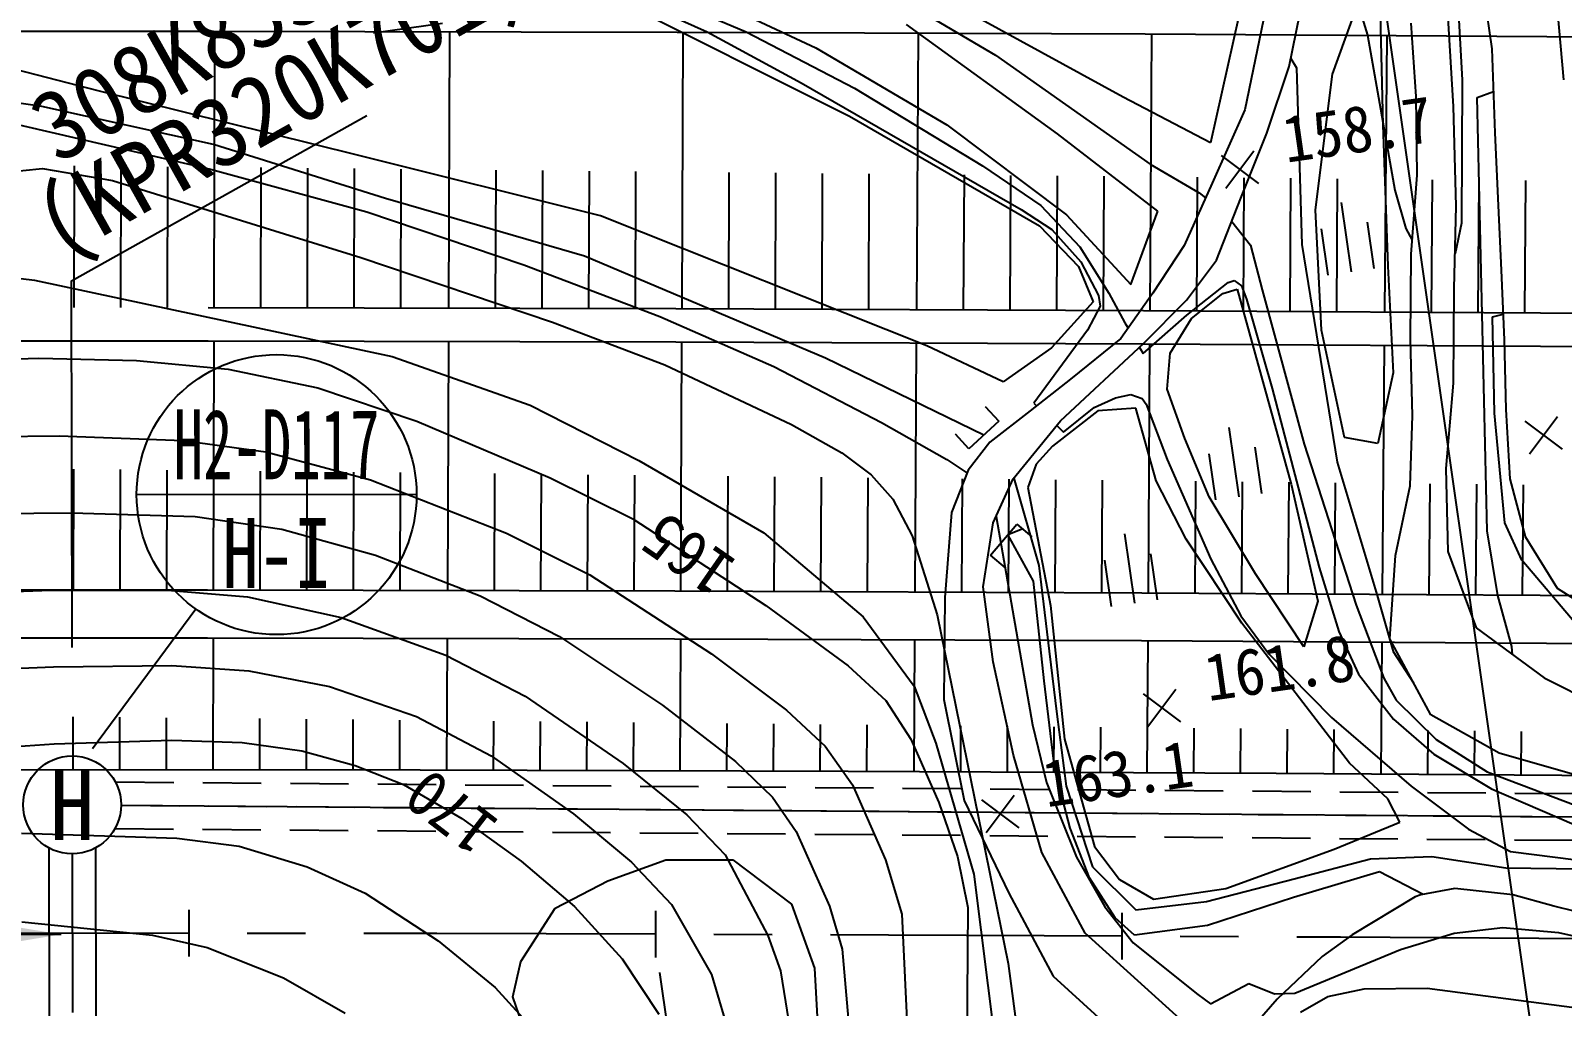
# Model space of a CAD drawing. Header units: millimetres. Extents: x 12262 to 13058, y 1103 to 1809.
# Drawn here: x 12700.9 to 12766.6, y 1484.3 to 1526.1 of the extents above; entities that cross this region are included whole.
import ezdxf
from ezdxf.enums import TextEntityAlignment as Align
from ezdxf.xclip import XClip

# ---------------------------------------------------------------- set-up
doc = ezdxf.new("R2010")
doc.units = ezdxf.units.MM
doc.header["$LTSCALE"] = 10
doc.header["$MEASUREMENT"] = 0
doc.header["$XCLIPFRAME"] = 2
doc.linetypes.add('CENTER', pattern=[2, 1.25, -0.25, 0.25, -0.25])
doc.linetypes.add('HIDDEN', pattern=[0.375, 0.25, -0.125])
doc.layers.add('TZ-BASE', color=253, linetype='Continuous')
doc.layers.add('TZ-CABL', color=4, linetype='Continuous')
doc.styles.add('HANA', font='GulimChe.ttf')
doc.styles.get("Standard").update_dxf_attribs({"font": 'GulimChe.ttf'})
doc.linetypes.add('ZIGZAG', pattern='A,0.0001,-0.2,[131,ltypeshp.shx,S=0.2,R=0,X=-0.2,Y=0],-0.4,[131,ltypeshp.shx,S=0.2,R=180,X=0.2,Y=0],-0.2', length=0.8001)
doc.dimstyles.get("Standard").update_dxf_attribs({"dimtxt": 0.18, "dimasz": 0.18, "dimexe": 0.18, "dimexo": 0.0625, "dimgap": 0.09, "dimtad": 0, "dimtih": 1, "dimtoh": 1, "dimdec": 4, "dimzin": 0, "dimdsep": 46, "dimtxsty": 'Standard', "dimcen": 0.09, "dimadec": 0, "dimazin": 0, "dimtfac": 1, "dimtdec": 4, "dimtofl": 0, "dimtmove": 0, "dimatfit": 3, "dimfxl": 0, "dimtolj": 1, "dimtzin": 0, "dimarcsym": 0})

# ---------------------------------------------------------------- blocks, each defined once
blk = doc.blocks.new('JD-GJG5SREGSF3')
at = {"layer": 'TZ-BASE'}
for p, q in [((441.761, -167.929), (388.253, 206.613)), ((414.537, 42.698, -98), (414.084, 50.641, -98)), ((409.185, 48.749, -98), (410.457, 44.614, -98)), ((378.676, 47.877, -95.1), (386.806, 44.069, -95.1)), ((399.988, 41.952, -96.5), (389.085, 47.92, -96.5)), ((415.294, 47.381, -82.3), (415.784, 44.027, -82.3)), ((377.6, 46.797, -94), (382.154, 44.746, -94)), ((407.105, 43.261, -98.09), (407.918, 47.257, -98.09)), ((377.495, 46.527, -93.59), (388.254, 41.144, -93.59)), ((379.407, 46.622, -95), (383.822, 44.756, -95)), ((390.162, 46.315, -96), (394.504, 43.755, -96)), ((410.987, 46.139, -97.54), (411.117, 40.774, -97.54)), ((404.937, 45.427, -96.5), (403.722, 40, -96.5)), ((408.959, 42.94, -97.54), (410.045, 45.944, -97.54)), ((413.893, 45.595, -98.09), (414.137, 41.549, -98.09)), ((418.882, 42.702, -96.35), (418.612, 45.582, -96.35)), ((329.8, 44.789, -255), (360.779, 44.787, -255)), ((360.779, 44.787, -255), (380.855, 44.745, -255)), ((361.02, 44.786, -255), (360.995, 32.937, -255)), ((367.836, 44.706, -92.91), (370.806, 45.13, -92.91)), ((371.107, 44.765, -255), (371.058, 32.915, -255)), ((380.855, 44.745, -255), (400.933, 44.663, -255)), ((381.107, 44.744, -255), (381.058, 32.894, -255)), ((382.154, 44.746, -94), (386.175, 42.572, -94)), ((383.822, 44.756, -95), (388.467, 42.332, -95)), ((397.163, 40.376, -95.1), (390.694, 45.069, -95.1)), ((391.196, 44.703, -255), (391.123, 32.853, -255)), ((400.933, 44.663, -255), (420.933, 44.541, -255)), ((401.196, 44.662, -255), (401.123, 32.812, -255)), ((405.997, 45.285, -91), (405.197, 41.413, -91)), ((412.541, 41.977, -98.69), (412.334, 45.12, -98.69)), ((356.037, 42.229, -93.59), (348.655, 44.124, -93.59)), ((386.806, 44.069, -95.1), (392.429, 40.771, -95.1)), ((410.457, 44.614, -98), (411.634, 37.968, -98)), ((411.283, 44.6, -255), (411.187, 32.751, -255)), ((415.784, 44.027, -82.3), (415.924, 40.43, -82.3)), ((394.504, 43.755, -96), (401.137, 39.08, -96)), ((407.174, 43.603, -97), (407.419, 43.215, -97)), ((406.137, 40.416, -98.09), (407.105, 43.261, -98.09)), ((407.419, 43.215, -97), (407.65, 35.638, -97)), ((408.233, 37.129, -97.54), (408.959, 42.94, -97.54)), ((414.505, 36.56, -98), (414.537, 42.698, -98)), ((353.629, 41.551, -255), (348.987, 42.222, -255)), ((367.16, 39.464, -93.59), (356.037, 42.229, -93.59)), ((386.175, 42.572, -94), (395.609, 37.141, -94)), ((388.467, 42.332, -95), (393.952, 39.015, -95)), ((415.157, 41.935, -97), (415.855, 42.19, -97)), ((348.064, 41.817, -93), (360.855, 38.873, -93)), ((360.983, 39.925, -255), (353.629, 41.551, -255)), ((403.722, 40, -96.5), (399.988, 41.952, -96.5)), ((405.197, 41.413, -91), (403.798, 38.264, -91)), ((412.587, 38.61, -98.69), (412.541, 41.977, -98.69)), ((414.137, 41.549, -98.09), (414.242, 37.281, -98.09)), ((415.594, 23.37, -97), (415.157, 41.935, -97)), ((388.254, 41.144, -93.59), (396.402, 36.439, -93.59)), ((392.429, 40.771, -95.1), (397.547, 36.906, -95.1)), ((411.117, 40.774, -97.54), (411.327, 34.703, -97.54)), ((401.473, 37.073, -95.1), (397.163, 40.376, -95.1)), ((405.021, 37.62, -98.09), (406.137, 40.416, -98.09)), ((415.924, 40.43, -82.3), (416.057, 37.308, -82.3)), ((368.354, 37.614, -255), (360.983, 39.925, -255)), ((377.572, 36.87, -93.59), (367.16, 39.464, -93.59)), ((404.186, 39.458, -96.33), (405.786, 38.258, -96.33)), ((404.386, 38.058, -96.33), (405.586, 39.658, -96.33)), ((351.961, 38.72, -92), (353.654, 38.889, -92)), ((353.654, 38.889, -92), (356.653, 38.377, -92)), ((355.008, 39.014, -255), (354.995, 32.937, -255)), ((357.007, 38.993, -255), (356.995, 32.937, -255)), ((359.007, 38.973, -255), (358.995, 32.937, -255)), ((360.855, 38.873, -93), (367.553, 37.036, -93)), ((363.007, 38.932, -255), (362.995, 32.932, -255)), ((365.007, 38.911, -255), (364.995, 32.928, -255)), ((367.007, 38.891, -255), (366.995, 32.924, -255)), ((369.007, 38.87, -255), (368.995, 32.92, -255)), ((373.083, 38.828, -255), (373.058, 32.911, -255)), ((375.082, 38.808, -255), (375.058, 32.907, -255)), ((377.082, 38.787, -255), (377.058, 32.903, -255)), ((379.082, 38.767, -255), (379.058, 32.899, -255)), ((393.952, 39.015, -95), (396.452, 37.313, -95)), ((401.137, 39.08, -96), (403.244, 37.848, -96)), ((356.653, 38.377, -92), (367.295, 35.08, -92)), ((383.082, 38.726, -255), (383.058, 32.886, -255)), ((385.082, 38.705, -255), (385.058, 32.878, -255)), ((387.082, 38.685, -255), (387.058, 32.87, -255)), ((389.082, 38.664, -255), (389.058, 32.861, -255)), ((393.159, 38.622, -255), (393.123, 32.845, -255)), ((395.159, 38.602, -255), (395.123, 32.837, -255)), ((397.158, 38.581, -255), (397.123, 32.829, -255)), ((399.158, 38.561, -255), (399.123, 32.82, -255)), ((403.798, 38.264, -91), (402.603, 35.598, -91)), ((403.158, 38.52, -255), (403.123, 32.8, -255)), ((405.158, 38.499, -255), (405.123, 32.787, -255)), ((407.158, 38.479, -255), (407.123, 32.775, -255)), ((409.158, 38.458, -255), (409.123, 32.763, -255)), ((412.324, 35.219, -98.69), (412.587, 38.61, -98.69)), ((413.233, 38.416, -255), (413.187, 32.738, -255)), ((415.233, 38.396, -255), (415.187, 32.726, -255)), ((417.233, 38.375, -255), (417.187, 32.714, -255)), ((376.89, 35.137, -255), (368.354, 37.614, -255)), ((403.244, 37.848, -96), (403.515, 37.633, -96)), ((403.986, 34.967, -98.09), (405.021, 37.62, -98.09)), ((409.331, 37.438, -97.68), (409.755, 34.468, -97.68)), ((411.634, 37.968, -98), (412.095, 36.33, -98)), ((367.553, 37.036, -93), (374.282, 34.762, -93)), ((391.571, 31.294, -93.59), (377.572, 36.87, -93.59)), ((395.609, 37.141, -94), (396.924, 36.276, -94)), ((396.452, 37.313, -95), (398.13, 35.532, -95)), ((397.547, 36.906, -95.1), (400.316, 33.928, -95.1)), ((400.316, 33.928, -95.1), (401.473, 37.073, -95.1)), ((408.485, 31.973, -97.54), (408.233, 37.129, -97.54)), ((414.242, 37.281, -98.09), (414.16, 33.754, -98.09)), ((416.057, 37.308, -82.3), (416.189, 34.539, -82.3)), ((396.402, 36.439, -93.59), (398.065, 34.697, -93.59)), ((396.924, 36.276, -94), (398.174, 34.897, -94)), ((404.635, 36.63, -96), (405.439, 35.606, -96)), ((408.765, 34.326, -97.68), (408.482, 36.306, -97.68)), ((410.745, 34.609, -97.68), (410.462, 36.589, -97.68)), ((412.095, 36.33, -98), (412.371, 35.819, -98)), ((414.235, 35.272, -98), (414.505, 36.56, -98)), ((398.13, 35.532, -95), (399.374, 33.557, -95)), ((402.603, 35.598, -91), (401.248, 33.556, -91)), ((405.439, 35.606, -96), (405.94, 33.69, -96)), ((407.65, 35.638, -97), (409.153, 26.311, -97)), ((344.173, 35.217, -91), (353.308, 34.111, -91)), ((367.295, 35.08, -92), (375.512, 32.305, -92)), ((387.222, 30.764, -255), (376.89, 35.137, -255)), ((398.174, 34.897, -94), (398.931, 33.448, -94)), ((402.696, 33.247, -98.09), (403.986, 34.967, -98.09)), ((412.305, 31.539, -98.69), (412.324, 35.219, -98.69)), ((414.194, 35.225, -98), (414.235, 35.272, -98)), ((374.282, 34.762, -93), (380.12, 32.548, -93)), ((398.065, 34.697, -93.59), (398.696, 33.181, -93.59)), ((411.327, 34.703, -97.54), (411.555, 30.139, -97.54)), ((416.189, 34.539, -82.3), (416.322, 31.558, -82.3)), ((353.308, 34.111, -91), (368.638, 30.832, -91)), ((399.374, 33.557, -95), (400.06, 32.281, -95)), ((401.248, 33.556, -91), (399.879, 31.613, -91)), ((402.715, 32.614, -95), (404.485, 34.012, -95)), ((402.919, 32.471, -94.85), (404.251, 33.54, -94.85)), ((404.251, 33.54, -94.85), (404.87, 33.73, -94.85)), ((404.485, 34.012, -95), (404.748, 34.096, -95)), ((404.748, 34.096, -95), (405.056, 33.865, -95)), ((404.87, 33.73, -94.85), (407.185, 25.373, -94.85)), ((405.056, 33.865, -95), (405.274, 33.301, -95)), ((405.94, 33.69, -96), (407.737, 27.075, -96)), ((414.16, 33.754, -98.09), (414.135, 29.689, -98.09)), ((360.754, 32.937, -255), (380.807, 32.895, -255)), ((380.807, 32.895, -255), (400.861, 32.813, -255)), ((398.696, 33.181, -93.59), (396.907, 31.208, -93.59)), ((398.995, 32.999, -94), (398.457, 31.96, -94)), ((398.931, 33.448, -94), (398.995, 32.999, -94)), ((400.861, 31.389, -98.09), (402.696, 33.247, -98.09)), ((405.274, 33.301, -95), (406.365, 29.46, -95)), ((375.512, 32.305, -92), (380.331, 30.487, -92)), ((380.12, 32.548, -93), (384.999, 30.404, -93)), ((400.06, 32.281, -95), (400.193, 32.058, -95)), ((400.842, 30.973, -95), (402.715, 32.614, -95)), ((400.861, 32.813, -255), (420.861, 32.692, -255)), ((401.999, 30.986, -94.85), (402.919, 32.471, -94.85)), ((415.817, 32.545, -96), (416.274, 32.649, -96)), ((415.897, 28.411, -96), (415.817, 32.545, -96)), ((398.457, 31.96, -94), (396.154, 28.837, -94)), ((399.879, 31.613, -91), (397.724, 29.87, -91)), ((409.476, 27.367, -97.54), (408.485, 31.973, -97.54)), ((412.392, 28.309, -98.69), (412.305, 31.539, -98.69)), ((416.322, 31.558, -82.3), (416.396, 28.568, -82.3)), ((340.7, 31.509, -255), (360.751, 31.507, -255)), ((360.751, 31.507, -255), (380.801, 31.465, -255)), ((360.992, 31.507, -255), (360.969, 20.837, -255)), ((371.053, 31.485, -255), (371.009, 20.815, -255)), ((380.801, 31.465, -255), (400.852, 31.383, -255)), ((381.053, 31.464, -255), (381.009, 20.794, -255)), ((391.115, 31.423, -255), (391.05, 20.753, -255)), ((394.842, 29.751, -93.59), (391.571, 31.294, -93.59)), ((396.907, 31.208, -93.59), (394.842, 29.751, -93.59)), ((397.303, 28.083, -98.09), (400.861, 31.389, -98.09)), ((400.689, 31.229, -95), (400.842, 30.973, -95)), ((400.852, 31.383, -255), (420.852, 31.262, -255)), ((401.115, 31.382, -255), (401.05, 20.712, -255)), ((401.876, 29.443, -94.85), (401.999, 30.986, -94.85)), ((411.176, 31.321, -255), (411.09, 20.651, -255)), ((343.144, 30.453, -90), (353.495, 30.76, -90)), ((353.495, 30.76, -90), (357.68, 30.667, -90)), ((357.68, 30.667, -90), (361.609, 30.293, -90)), ((361.609, 30.293, -90), (365.458, 29.498, -90)), ((368.638, 30.832, -91), (374.553, 28.751, -91)), ((380.331, 30.487, -92), (385.759, 27.924, -92)), ((384.999, 30.404, -93), (389.62, 28.017, -93)), ((394.01, 27.474, -255), (387.222, 30.764, -255)), ((397.724, 29.87, -91), (395.999, 28.513, -91)), ((411.555, 30.139, -97.54), (410.896, 27.115, -97.54)), ((414.135, 29.689, -98.09), (413.818, 26.038, -98.09)), ((365.458, 29.498, -90), (369.698, 28.069, -90)), ((398.745, 28.658, -94), (399.649, 29.062, -94)), ((399.649, 29.062, -94), (400.316, 29.203, -94)), ((400.316, 29.203, -94), (400.797, 29.043, -94)), ((400.797, 29.043, -94), (400.971, 28.793, -94)), ((402.634, 27.319, -94.85), (401.876, 29.443, -94.85)), ((406.365, 29.46, -95), (408.393, 21.795, -95)), ((374.553, 28.751, -91), (379.223, 26.376, -91)), ((394.073, 28.692, -255), (394.651, 28.064, -255)), ((395.999, 28.513, -91), (394.262, 27.163, -91)), ((396.154, 28.837, -94), (396.269, 28.725, -94)), ((398.898, 28.513, -93.49), (396.952, 27.002, -93.49)), ((397.43, 27.6, -94), (398.745, 28.658, -94)), ((400.519, 28.623, -93.49), (398.898, 28.513, -93.49)), ((401.398, 25.506, -93.49), (400.519, 28.623, -93.49)), ((400.971, 28.793, -94), (401.873, 26.427, -94)), ((412.288, 25.294, -98.69), (412.392, 28.309, -98.69)), ((416.342, 23.704, -96), (415.897, 28.411, -96)), ((416.396, 28.568, -82.3), (416.559, 25.591, -82.3)), ((417.398, 26.663, -95.7), (418.598, 28.263, -95.7)), ((369.698, 28.069, -90), (375.422, 25.632, -90)), ((385.759, 27.924, -92), (387.915, 26.712, -92)), ((389.62, 28.017, -93), (392.422, 26.428, -93)), ((394.651, 28.064, -255), (393.369, 26.885, -255)), ((395.263, 25.599, -98.09), (397.303, 28.083, -98.09)), ((397.139, 27.883, -94), (397.43, 27.6, -94)), ((404.515, 27.8, -94.95), (404.939, 24.83, -94.95)), ((417.198, 28.063, -95.7), (418.798, 26.863, -95.7)), ((341.429, 27.271, -89), (354.368, 27.438, -89)), ((354.368, 27.438, -89), (359.678, 27.245, -89)), ((359.678, 27.245, -89), (363.222, 26.758, -89)), ((393.369, 26.885, -255), (392.791, 27.513, -255)), ((394.262, 27.163, -91), (393.332, 25.97, -91)), ((396.952, 27.002, -93.49), (396.255, 26.226, -93.49)), ((403.667, 24.83, -94.85), (402.634, 27.319, -94.85)), ((405.929, 24.971, -94.95), (405.647, 26.951, -94.95)), ((407.737, 27.075, -96), (409.972, 20.181, -96)), ((410.896, 27.115, -97.54), (409.476, 27.367, -97.54)), ((363.222, 26.758, -89), (367.708, 25.553, -89)), ((379.223, 26.376, -91), (384.582, 23.28, -91)), ((387.915, 26.712, -92), (389.186, 25.761, -92)), ((392.422, 26.428, -93), (393.286, 25.853, -93)), ((401.873, 26.427, -94), (403.745, 22.157, -94)), ((403.95, 24.689, -94.95), (403.667, 26.668, -94.95)), ((409.153, 26.311, -97), (410.878, 20.595, -97)), ((354.98, 26.013, -255), (354.969, 20.837, -255)), ((356.98, 25.991, -255), (356.969, 20.837, -255)), ((358.98, 25.97, -255), (358.969, 20.837, -255)), ((362.98, 25.926, -255), (362.969, 20.832, -255)), ((364.98, 25.905, -255), (364.969, 20.828, -255)), ((366.98, 25.883, -255), (366.969, 20.824, -255)), ((368.98, 25.861, -255), (368.969, 20.82, -255)), ((373.03, 25.818, -255), (373.009, 20.811, -255)), ((375.03, 25.796, -255), (375.009, 20.807, -255)), ((375.422, 25.632, -90), (378.957, 23.88, -90)), ((377.029, 25.774, -255), (377.009, 20.803, -255)), ((379.029, 25.752, -255), (379.009, 20.799, -255)), ((383.029, 25.709, -255), (383.009, 20.786, -255)), ((385.029, 25.687, -255), (385.009, 20.778, -255)), ((387.029, 25.666, -255), (387.009, 20.77, -255)), ((389.029, 25.644, -255), (389.009, 20.761, -255)), ((389.186, 25.761, -92), (390.101, 24.721, -92)), ((393.332, 25.97, -91), (392.622, 24.151, -91)), ((395.29, 25.623, -92.83), (396.371, 21.879, -92.83)), ((396.255, 26.226, -93.49), (395.893, 25.225, -93.49)), ((413.818, 26.038, -98.09), (413.901, 22.484, -98.09)), ((367.708, 25.553, -89), (373.54, 23.266, -89)), ((393.079, 25.6, -255), (393.05, 20.745, -255)), ((394.412, 23.71, -98.09), (395.263, 25.599, -98.09)), ((395.079, 25.579, -255), (395.05, 20.737, -255)), ((395.893, 25.225, -93.49), (396.867, 20.172, -93.49)), ((397.079, 25.557, -255), (397.05, 20.729, -255)), ((399.079, 25.535, -255), (399.05, 20.721, -255)), ((402.685, 23.003, -93.49), (401.398, 25.506, -93.49)), ((403.079, 25.492, -255), (403.05, 20.7, -255)), ((405.079, 25.47, -255), (405.05, 20.688, -255)), ((407.079, 25.449, -255), (407.05, 20.675, -255)), ((407.185, 25.373, -94.85), (408.327, 20.354, -94.85)), ((409.079, 25.427, -255), (409.05, 20.663, -255)), ((411.654, 22.304, -98.69), (412.288, 25.294, -98.69)), ((413.128, 25.383, -255), (413.09, 20.639, -255)), ((415.128, 25.361, -255), (415.09, 20.627, -255)), ((416.559, 25.591, -82.3), (417.223, 23.13, -82.3)), ((417.128, 25.34, -255), (417.09, 20.614, -255)), ((390.101, 24.721, -92), (390.933, 23.151, -92)), ((405.654, 21.528, -94.85), (403.667, 24.83, -94.85)), ((336.632, 23.942, -88), (354.901, 24.141, -88)), ((354.901, 24.141, -88), (360.192, 23.984, -88)), ((360.192, 23.984, -88), (363.918, 23.435, -88)), ((378.957, 23.88, -90), (384.669, 20.168, -90)), ((392.622, 24.151, -91), (392.333, 20.514, -91)), ((393.985, 20.972, -98.09), (394.412, 23.71, -98.09)), ((394.291, 22.329, -255), (395.418, 23.657, -255)), ((394.533, 23.979, -93), (396.096, 15.052, -93)), ((395.418, 23.657, -255), (396.069, 23.104, -255)), ((417.081, 22.106, -96), (416.342, 23.704, -96)), ((363.918, 23.435, -88), (367.933, 22.33, -88)), ((373.54, 23.266, -89), (377.118, 21.488, -89)), ((384.582, 23.28, -91), (388.842, 19.676, -91)), ((390.933, 23.151, -92), (392.006, 19.769, -92)), ((395.039, 23.21, -255), (395.65, 23.46, -255)), ((396.133, 21.208, -255), (395.039, 23.21, -255)), ((400.045, 23.237, -93.27), (400.469, 20.267, -93.27)), ((405.067, 19.414, -93.49), (402.685, 23.003, -93.49)), ((416.047, 20.595, -97), (415.594, 23.37, -97)), ((417.223, 23.13, -82.3), (418.591, 20.911, -82.3)), ((367.933, 22.33, -88), (372.41, 20.582, -88)), ((394.941, 21.776, -255), (394.291, 22.329, -255)), ((401.459, 20.408, -93.27), (401.176, 22.388, -93.27)), ((413.901, 22.484, -98.09), (415.116, 19.213, -98.09)), ((396.371, 21.879, -92.83), (396.804, 18.213, -92.83)), ((399.479, 20.125, -93.27), (399.196, 22.105, -93.27)), ((403.745, 22.157, -94), (405.026, 19.727, -94)), ((408.393, 21.795, -95), (409.223, 19.055, -95)), ((411.417, 18.735, -98.69), (411.654, 22.304, -98.69)), ((419.403, 19.371, -96), (417.081, 22.106, -96)), ((377.118, 21.488, -89), (382.328, 18.099, -89)), ((396.591, 16.94, -255), (396.133, 21.208, -255)), ((407.727, 18.4, -94.85), (405.654, 21.528, -94.85)), ((340.699, 20.839, -255), (360.729, 20.837, -255)), ((342.01, 20.358, -87), (354.023, 20.831, -87)), ((354.023, 20.831, -87), (359.014, 20.829, -87)), ((359.014, 20.829, -87), (362.435, 20.537, -87)), ((360.729, 20.837, -255), (380.758, 20.795, -255)), ((362.435, 20.537, -87), (366.46, 19.648, -87)), ((372.41, 20.582, -88), (375.815, 18.836, -88)), ((380.758, 20.795, -255), (400.787, 20.714, -255)), ((392.333, 20.514, -91), (392.292, 16.134, -91)), ((394.405, 17.749, -98.09), (393.985, 20.972, -98.09)), ((400.787, 20.714, -255), (420.787, 20.592, -255)), ((410.878, 20.595, -97), (411.562, 18.194, -97)), ((416.644, 18.408, -97), (416.047, 20.595, -97)), ((418.591, 20.911, -82.3), (421.26, 19.202, -82.3)), ((384.669, 20.168, -90), (388.198, 17.588, -90)), ((392.006, 19.769, -92), (395.052, 4.818, -92)), ((396.867, 20.172, -93.49), (397.464, 14.438, -93.49)), ((405.026, 19.727, -94), (406.224, 18.089, -94)), ((408.327, 20.354, -94.85), (407.727, 18.4, -94.85)), ((409.972, 20.181, -96), (411.156, 17.057, -96)), ((366.46, 19.648, -87), (370.941, 18.038, -87)), ((388.842, 19.676, -91), (391.021, 16.71, -91)), ((409.681, 13.416, -93.49), (405.067, 19.414, -93.49)), ((409.223, 19.055, -95), (410.07, 17.229, -95)), ((415.116, 19.213, -98.09), (418.029, 17.063, -98.09)), ((340.699, 18.789, -255), (360.725, 18.787, -255)), ((360.725, 18.787, -255), (380.75, 18.745, -255)), ((360.965, 18.787, -255), (360.953, 13.127, -255)), ((371.001, 18.766, -255), (370.978, 13.106, -255)), ((375.815, 18.836, -88), (380.237, 15.891, -88)), ((380.75, 18.745, -255), (400.775, 18.664, -255)), ((381.001, 18.744, -255), (380.978, 13.084, -255)), ((391.037, 18.703, -255), (391.003, 13.043, -255)), ((400.775, 18.664, -255), (420.775, 18.542, -255)), ((401.037, 18.662, -255), (401.003, 13.002, -255)), ((411.073, 18.601, -255), (411.028, 12.941, -255)), ((413.174, 15.481, -98.69), (411.417, 18.735, -98.69)), ((416.682, 18.058, -97), (416.644, 18.408, -97)), ((370.941, 18.038, -87), (374.338, 16.283, -87)), ((382.328, 18.099, -89), (385.556, 15.678, -89)), ((395.279, 13.752, -98.09), (394.405, 17.749, -98.09)), ((396.804, 18.213, -92.83), (397.139, 15.513, -92.83)), ((406.224, 18.089, -94), (408.92, 15.367, -94)), ((411.562, 18.194, -97), (412.429, 16.86, -97)), ((331.571, 16.694, -86), (354.127, 17.532, -86)), ((354.127, 17.532, -86), (359.199, 17.598, -86)), ((359.199, 17.598, -86), (362.501, 17.37, -86)), ((362.501, 17.37, -86), (365.955, 16.69, -86)), ((388.198, 17.588, -90), (389.807, 16.089, -90)), ((410.07, 17.229, -95), (411.58, 15.302, -95)), ((365.955, 16.69, -86), (369.686, 15.403, -86)), ((391.021, 16.71, -91), (391.955, 14.269, -91)), ((397.054, 13.137, -255), (396.591, 16.94, -255)), ((401.046, 14.983, -93.22), (402.246, 16.583, -93.22)), ((411.156, 17.057, -96), (411.689, 16.11, -96)), ((418.029, 17.063, -98.09), (421.25, 15.452, -98.09)), ((374.338, 16.283, -87), (378.551, 13.397, -87)), ((380.237, 15.891, -88), (383.364, 13.484, -88)), ((389.807, 16.089, -90), (390.884, 14.436, -90)), ((392.292, 16.134, -91), (393.162, 11.814, -91)), ((400.846, 16.383, -93.22), (402.446, 15.183, -93.22)), ((411.689, 16.11, -96), (413.407, 14.425, -96)), ((354.958, 15.399, -255), (354.953, 13.127, -255)), ((356.958, 15.378, -255), (356.953, 13.127, -255)), ((358.958, 15.358, -255), (358.953, 13.127, -255)), ((362.958, 15.318, -255), (362.953, 13.122, -255)), ((364.958, 15.298, -255), (364.953, 13.118, -255)), ((366.958, 15.277, -255), (366.953, 13.114, -255)), ((368.958, 15.257, -255), (368.953, 13.11, -255)), ((369.686, 15.403, -86), (372.881, 13.722, -86)), ((372.987, 15.216, -255), (372.978, 13.101, -255)), ((374.986, 15.196, -255), (374.978, 13.097, -255)), ((376.986, 15.176, -255), (376.978, 13.093, -255)), ((378.986, 15.155, -255), (378.978, 13.089, -255)), ((382.986, 15.115, -255), (382.978, 13.076, -255)), ((385.556, 15.678, -89), (387.204, 14.145, -89)), ((397.139, 15.513, -92.83), (397.539, 12.429, -92.83)), ((408.92, 15.367, -94), (412.327, 12.429, -94)), ((411.58, 15.302, -95), (413.308, 13.791, -95)), ((416.106, 13.839, -98.69), (413.174, 15.481, -98.69)), ((384.986, 15.095, -255), (384.978, 13.068, -255)), ((386.986, 15.074, -255), (386.978, 13.06, -255)), ((388.986, 15.054, -255), (388.978, 13.052, -255)), ((393.015, 15.013, -255), (393.003, 13.035, -255)), ((395.015, 14.993, -255), (395.003, 13.027, -255)), ((396.096, 15.052, -93), (396.7, 12.575, -93)), ((397.015, 14.973, -255), (397.003, 13.019, -255)), ((399.015, 14.953, -255), (399.003, 13.011, -255)), ((403.015, 14.912, -255), (403.003, 12.99, -255)), ((405.015, 14.892, -255), (405.003, 12.978, -255)), ((407.014, 14.872, -255), (407.003, 12.966, -255)), ((409.014, 14.851, -255), (409.003, 12.953, -255)), ((413.043, 14.811, -255), (413.028, 12.929, -255)), ((415.043, 14.79, -255), (415.027, 12.917, -255)), ((417.042, 14.77, -255), (417.027, 12.905, -255)), ((332.267, 12.803, -85), (354.158, 14.237, -85)), ((354.158, 14.237, -85), (359.193, 14.399, -85)), ((359.193, 14.399, -85), (362.209, 14.301, -85)), ((362.209, 14.301, -85), (364.772, 13.939, -85)), ((364.772, 13.939, -85), (367.061, 13.314, -85)), ((387.204, 14.145, -89), (388.374, 12.478, -89)), ((390.884, 14.436, -90), (392.078, 11.721, -90)), ((391.955, 14.269, -91), (393.577, 8.65, -91)), ((397.464, 14.438, -93.49), (398.758, 9.835, -93.49)), ((413.407, 14.425, -96), (415.594, 13.034, -96)), ((419.741, 12.792, -98.69), (416.106, 13.839, -98.69)), ((367.061, 13.314, -85), (369.133, 12.489, -85)), ((372.881, 13.722, -86), (376.422, 11.237, -86)), ((378.551, 13.397, -87), (381.272, 11.2, -87)), ((383.364, 13.484, -88), (384.946, 11.952, -88)), ((396.491, 9.582, -98.09), (395.279, 13.752, -98.09)), ((397.716, 10.626, -255), (397.054, 13.137, -255)), ((411.325, 11.883, -93.49), (409.681, 13.416, -93.49)), ((413.308, 13.791, -95), (415.773, 12.313, -95)), ((369.133, 12.489, -85), (371.633, 11.044, -85)), ((388.374, 12.478, -89), (389.788, 9.261, -89)), ((396.7, 12.575, -93), (397.977, 9.388, -93)), ((415.594, 13.034, -96), (421.598, 10.768, -96)), ((384.946, 11.952, -88), (385.97, 10.479, -88)), ((393.909, 11.837, -91.93), (395.509, 10.637, -91.93)), ((394.109, 10.437, -91.93), (395.309, 12.037, -91.93)), ((397.539, 12.429, -92.83), (398.67, 8.964, -92.83)), ((411.841, 10.886, -93.49), (411.325, 11.883, -93.49)), ((412.327, 12.429, -94), (414.787, 10.576, -94)), ((415.773, 12.313, -95), (419.312, 10.785, -95)), ((376.422, 11.237, -86), (378.905, 9.166, -86)), ((381.272, 11.2, -87), (382.923, 9.477, -87)), ((392.078, 11.721, -90), (392.874, 9.403, -90)), ((393.162, 11.814, -91), (395.083, 7.845, -91)), ((371.633, 11.044, -85), (374.18, 9.215, -85)), ((398.536, 8.49, -255), (397.716, 10.626, -255)), ((409.027, 9.726, -93.49), (411.841, 10.886, -93.49)), ((414.787, 10.576, -94), (416.594, 9.63, -94)), ((352.752, 10.413, -84), (359.411, 10.202, -84)), ((359.411, 10.202, -84), (362.086, 9.847, -84)), ((385.97, 10.479, -88), (387.396, 7.285, -88)), ((362.086, 9.847, -84), (365.003, 8.97, -84)), ((374.18, 9.215, -85), (376.456, 7.266, -85)), ((377.886, 8.368, -82.67), (380.373, 9.269, -82.67)), ((380.373, 9.269, -82.67), (383.243, 9.265, -82.67)), ((382.923, 9.477, -87), (384.753, 6.026, -87)), ((383.243, 9.265, -82.67), (385.767, 7.363, -82.67)), ((389.788, 9.261, -89), (390.488, 6.944, -89)), ((392.874, 9.403, -90), (393.327, 7.219, -90)), ((398.358, 6.131, -98.09), (396.491, 9.582, -98.09)), ((397.977, 9.388, -93), (399.202, 7.253, -93)), ((398.758, 9.835, -93.49), (399.819, 8.421, -93.49)), ((404.389, 8.033, -93.49), (409.027, 9.726, -93.49)), ((407.32, 8.452, -92.83), (410.581, 9.312, -92.83)), ((410.581, 9.312, -92.83), (413.214, 9.405, -92.83)), ((413.214, 9.405, -92.83), (416.393, 8.93, -92.83)), ((416.594, 9.63, -94), (424.564, 8.608, -94)), ((365.003, 8.97, -84), (367.491, 7.832, -84)), ((378.905, 9.166, -86), (380.614, 7.347, -86)), ((393.577, 8.65, -91), (394.495, 1.409, -91)), ((398.67, 8.964, -92.83), (400.519, 7.127, -92.83)), ((410.974, 8.752, -255), (407.291, 7.66, -255)), ((412.839, 7.786, -255), (410.974, 8.752, -255)), ((416.393, 8.93, -92.83), (419.622, 8.886, -92.83)), ((375.629, 7.197, -82.67), (377.886, 8.368, -82.67)), ((399.639, 6.779, -255), (398.536, 8.49, -255)), ((399.819, 8.421, -93.49), (401.282, 7.579, -93.49)), ((401.282, 7.579, -93.49), (404.389, 8.033, -93.49)), ((403.559, 7.48, -92.83), (407.32, 8.452, -92.83)), ((414.207, 8.042, -92.87), (412.74, 7.772, -92.87)), ((416.692, 7.761, -92.87), (414.207, 8.042, -92.87)), ((367.491, 7.832, -84), (370.618, 5.792, -84)), ((376.456, 7.266, -85), (378.498, 5.023, -85)), ((380.614, 7.347, -86), (382.34, 4.351, -86)), ((385.767, 7.363, -82.67), (386.754, 4.625, -82.67)), ((387.396, 7.285, -88), (387.939, 5.432, -88)), ((395.083, 7.845, -91), (396.986, 4.279, -91)), ((399.202, 7.253, -93), (400.414, 5.704, -93)), ((400.519, 7.127, -92.83), (403.559, 7.48, -92.83)), ((407.291, 7.66, -255), (403.595, 6.455, -255)), ((412.5, 7.687, -92.87), (409.804, 6.049, -92.87)), ((412.74, 7.772, -92.87), (412.5, 7.687, -92.87)), ((418.447, 7.284, -92.87), (416.692, 7.761, -92.87)), ((421.641, 6.488, -92.87), (418.447, 7.284, -92.87)), ((352.761, 6.616, -83), (358.361, 6.033, -83)), ((359.93, 7.119), (359.928, 5.119)), ((374.158, 4.906, -82.67), (375.629, 7.197, -82.67)), ((379.932, 7.079), (379.926, 5.079)), ((390.488, 6.944, -89), (391.252, -8.716, -89)), ((393.327, 7.219, -90), (393.239, -4.757, -90)), ((400.472, 6.039, -255), (399.639, 6.779, -255)), ((399.933, 6.999), (399.923, 4.999)), ((358.361, 6.033, -83), (360.718, 5.511, -83)), ((384.753, 6.026, -87), (385.297, 4.508, -87)), ((405.702, -0.517, -98.09), (398.358, 6.131, -98.09)), ((403.595, 6.455, -255), (400.472, 6.039, -255)), ((409.804, 6.049, -92.87), (408.522, 5.129, -92.87)), ((411.878, 5.426, -93), (414.181, 6.123, -93)), ((414.181, 6.123, -93), (416.258, 6.366, -93)), ((416.258, 6.366, -93), (418.641, 6.152, -93)), ((418.641, 6.152, -93), (427.119, 4.243, -93)), ((360.718, 5.511, -83), (363.978, 4.214, -83)), ((370.618, 5.792, -84), (373.057, 3.79, -84)), ((387.939, 5.432, -88), (389.317, -10.824, -88)), ((400.414, 5.704, -93), (403.182, 3.492, -93)), ((407.337, 3.558, -93), (411.878, 5.426, -93)), ((373.809, 3.392, -82.67), (374.158, 4.906, -82.67)), ((378.498, 5.023, -85), (380.079, 2.648, -85)), ((386.754, 4.625, -82.67), (386.92, 1.487, -82.67)), ((395.052, 4.818, -92), (395.83, -1.059, -92)), ((408.522, 5.129, -92.87), (406.582, 3.296, -92.87)), ((363.978, 4.214, -83), (366.622, 2.689, -83)), ((380.464, 2.06, -84.05), (380.124, 4.436, -84.05)), ((382.34, 4.351, -86), (383.663, -0.186, -86)), ((385.297, 4.508, -87), (386.462, -2.706, -87)), ((396.986, 4.279, -91), (405.215, -3.193, -91)), ((403.732, 3.096, -93), (405.368, 3.965, -93)), ((405.368, 3.965, -93), (406.476, 3.53, -93)), ((373.057, 3.79, -84), (375.11, 1.54, -84)), ((374.955, 0.101, -82.67), (373.809, 3.392, -82.67)), ((403.182, 3.492, -93), (403.732, 3.096, -93)), ((406.582, 3.296, -92.87), (405.054, 1.542, -92.87)), ((406.476, 3.53, -93), (407.337, 3.558, -93)), ((407.58, 2.734, -92), (408.751, 3.407, -92)), ((408.751, 3.407, -92), (410.314, 3.745, -92)), ((410.314, 3.745, -92), (413.011, 3.763, -92)), ((413.011, 3.763, -92), (424.247, 2.299, -92))]:
    blk.add_line(p, q, dxfattribs=at)
at = {"layer": 'TZ-BASE', "linetype": 'CENTER', "flags": 128}
blk.add_lwpolyline([(699.857, 0, 0.015501), (79.961, 2.48, 0.002), (0, 0)], format="xyb", dxfattribs=at)
at = {"layer": 'TZ-BASE'}
blk.add_arc((349.929, -9993.876), 10007, 87.9946477, 91.356978, dxfattribs=at)
at = {"layer": 'TZ-BASE', "style": 'HANA'}
for s, rotation, p in [('158.7', 8.13044, (406.966, 39.14, -96.33)), ('165', 145.20722, (383.471, 22.059, -90)), ('161.8', 8.13044, (403.626, 16.066, -93.22)), ('163.1', 8.13044, (396.689, 11.519, -91.93)), ('170', 142.42985, (373.295, 10.902, -85))]:
    blk.add_text(s, height=2, rotation=rotation, dxfattribs=at).set_placement(p)

msp = doc.modelspace()

# ---------------------------------------------------------------- linework, layer by layer
at = {"layer": 'TZ-BASE'}
for p, q in [((12717.459, 1506.22), (12705.459, 1506.208)), ((12703.561, 1495.331), (12707.991, 1501.317))]:
    msp.add_line(p, q, dxfattribs=at)
at = {"layer": 'TZ-BASE', "flags": 128}
msp.add_lwpolyline([(12702.688, 1499.669), (12702.672, 1515.371), (12715.325, 1522.47)], dxfattribs=at)
at = {"layer": 'TZ-BASE'}
msp.add_circle((12711.459, 1506.214), 6, dxfattribs=at)
at = {"layer": 'TZ-CABL', "linetype": 'HIDDEN'}
for points in [[(12704.549, 1493.904), (12850.949, 1492.733)], [(12704.795, 1492.902), (12850.688, 1491.735)], [(12704.533, 1491.904), (12850.933, 1490.733)]]:
    msp.add_lwpolyline(points, dxfattribs=at)
at = {"layer": 'TZ-CABL', "linetype": 'ZIGZAG', "ltscale": 0.5}
for points in [[(12704.795, 1492.902), (12850.688, 1491.735)], [(12702.699, 1490.819), (12702.712, 1484.019)]]:
    msp.add_lwpolyline(points, dxfattribs=at)
at = {"layer": 'TZ-CABL'}
for points in [[(12701.698, 1491.07), (12701.712, 1483.763)], [(12703.698, 1491.074), (12703.712, 1483.767)]]:
    msp.add_lwpolyline(points, dxfattribs=at)
msp.add_circle((12702.695, 1492.919), 2.1, dxfattribs=at)

# ---------------------------------------------------------------- block references
at = {"layer": 'TZ-BASE'}
ref = msp.add_blockref('JD-GJG5SREGSF3', (12347.772, 1481.296), dxfattribs=at)
XClip(ref).set_block_clipping_path([(702.4831646336, 75.0000000057), (697.2310198304, -74.9999999943), (2.6260725488, -75), (-2.6260722576, 75)])

# ---------------------------------------------------------------- texts
for s, p in [('(KPR320K701)', (12702.163, 1516.232)), ('308K855', (12702.06, 1520.36))]:
    msp.add_text(s, height=3, rotation=29.29601, dxfattribs=at).set_placement(p)
for s, width, p in [('H2-D117', 0.65, (12711.457, 1508.374)), ('H-I', 0.8, (12711.462, 1503.714))]:
    msp.add_text(s, height=3, rotation=0.0573, dxfattribs=dict(at, width=width)).set_placement(p, align=Align.MIDDLE)
at = {"layer": 'TZ-CABL', "linetype": 'ByBlock'}
msp.add_text('H', height=3, rotation=0.0573, dxfattribs=at).set_placement((12702.695, 1492.919), align=Align.MIDDLE)

# ---------------------------------------------------------------- leaders
at = {"layer": 'TZ-BASE'}
msp.add_leader([(12702.23, 1487.368), (12677.574, 1487.343)], dimstyle='Standard', override={"dimtxt": 3, "dimasz": 3, "dimexe": 2, "dimexo": 3, "dimgap": 1, "dimtad": 0, "dimtih": 0, "dimcen": 1, "dimaunit": 1, "dimadec": 8, "dimtix": 1, "dimtofl": 1, "dimtmove": 2, "dimtvp": 2}, dxfattribs=at)

doc.saveas('drawing.dxf')
